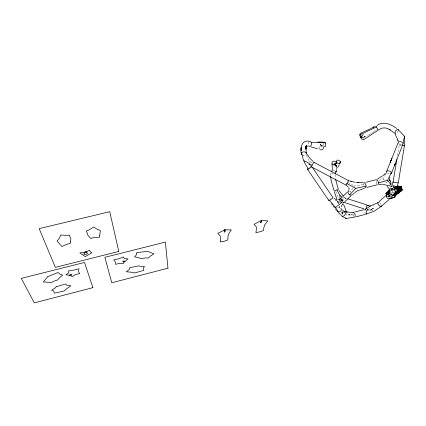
<?xml version="1.0" encoding="UTF-8"?>
<svg xmlns="http://www.w3.org/2000/svg" width="426" height="426" viewBox="0 0 426 426"><rect width="100%" height="100%" fill="white"/><g stroke="black" fill="none" stroke-linecap="round" stroke-linejoin="round"><path stroke-width="0.32" stroke-dasharray="2.13 1.6" d="M388.171 195.433L388.043 196.913M363.916 185.347L363.772 183.569M330.619 175.533L331.082 172.599M335.209 174.66L335.416 178.664M376.951 184.032L376.19 182.248L376.057 180.47M323.355 143.344L323.606 146.102M389.742 194.948L389.556 196.317L391.324 195.822M319.543 148.253C319.463 146.491 321.263 144.574 323.02 145.623M397.517 155.49L399.258 145.096L398.811 142.79M341.135 200.47L341.231 199.006M391.089 189.607L392.964 188.75M341.231 199.826L341.066 200.54L341.178 199.107M341.231 199.863L340.715 200.806M387.82 181.263L386.228 182.493L386.089 184.32M389.604 194.986L389.231 195.933A48.655 21.146 -24.4 0 1 388.805 196.881L388.501 197.515M389.54 194.964L388.384 197.696M369.427 208.096L368.474 209.619L367.074 209.885L368.304 210.337L367.1 209.821L368.112 210.263L367.127 209.454L367.175 209.832A2.391 0.714 -19 0 1 367.02 210.055L366.919 210.14M398.156 130.926L397.165 132.555L395.791 133.492M391.856 184.767L389.737 188.633C390.956 186.753 390.637 186.529 392.33 186.024M342.685 212.814C341.641 215.077 342.669 212.041 343.622 212.201L342.216 213.682L342.323 214.752L341.311 211.866M302.311 155.309L304.244 155.469L306.028 154.505M392.783 188.67L392.996 188.255M363.303 134.099C362.446 134.888 363.447 136.123 362.036 136.469M386.062 173.606L386.473 172.892M385.86 173.968L385.439 174.687M308.951 142.119L308.238 143.834L308.392 145.671M378.81 180.315L382.915 178.867L384.779 175.789M385.003 175.416L385.221 175.049M354.07 186.535L354.368 186.055L363.74 184.383M390.78 193.473L391.835 192.685L392.65 192.712L391.861 193.633L390.338 193.819M352.962 188.164L350.22 191.62L349.421 191.253M390.344 188.926L390.812 188.351L393.15 188.217M393.134 188.377L391.803 189.671M343.143 211.935L342.11 213.415L342.637 215.045M345.981 215.37L347.014 213.889L346.929 213.037M346.466 198.415L344.384 197.85L343.702 198.058L342.472 200.316L342.877 201.786L341.247 200.822M394.593 191.876L393.315 192.552L391.654 192.637L392.841 191.407M363.064 134.291L363.341 134.089M343.399 200.854L342.057 199.405L340.848 200.268M329.697 198.985L330.523 198.399M362.132 134.941L362.446 134.728M361.488 135.383L361.818 135.159M342.658 212.84L343.622 212.201M365.79 136.906L366.232 136.608M363.586 138.386L364.028 138.093M367.569 135.724L368.016 135.425M368.469 135.133L370.279 133.956M309.196 167.62L310.059 167.061M370.737 133.663L371.195 133.37M371.658 133.077L372.116 132.779M375.854 130.404L376.323 130.106M374.449 131.299L372.58 132.486M374.917 131L375.386 130.702M362.185 136.299L362.936 135.857M337.706 207.856L339.517 207.27L340.347 207.584M390.866 189.261L392.65 188.351M391.244 188.867L393.054 187.988M339.091 201.328L337.802 201.903L336.875 201.285M391.957 194.501L391.068 194.89L390.685 193.803M390.733 196.381L387.995 197.504M376.014 181.284L376.808 181.007M390.706 195.065L390.051 194.964M387.692 196.216L391.084 195.358M391.952 189.602L392.484 189.479M392.133 185.874L390.221 186.567L389.625 187.488M390.573 194.235L391.893 194.256M390.898 189.336L392.618 189.091M343.521 211.573L342.605 211.695L341.018 212.84L340.635 214.555M391.638 194.911L392.058 194.858M303.221 155.522L303.733 155.495M332.653 170.299L335.166 170.98M401.521 145.085L399.258 145.096L401.201 145.585M322.647 146.075L323.169 146.134M322.732 145.996L323.243 146.059M401.43 144.931L398.72 143.881M368.474 209.619L369.113 209.746M333.547 173.984L331.375 172.658M322.29 145.341L320.458 144.749L321.316 145.303L320.368 144.68L321.225 145.277L320.331 144.638L321.183 145.266L320.315 144.531M372.867 210.817L371.387 210.327M389.162 173.984L387.287 173.132M340.906 200.092L343.548 201.333M342.057 199.405L341.269 199.048L341.317 199.81M306.326 155.41L309.361 161.135L312.167 162.918M348.207 182.482L354.368 186.055M345.065 197.973L345.987 199.011M342.845 197.451L343.702 198.058M338.872 203.186L337.472 201.36M340.832 199.214L342.041 200.428L342.626 201.935M379.795 202.803L381.542 204.847M388.049 195.422L389.822 197.488M342.589 201.541L342.877 201.786M350.22 191.62L350.965 192.275M320.352 144.473L321.619 145.942L321.129 145.229M345.63 198.372L344.054 196.913M386.228 182.493L385.881 182.12M384.385 180.523L382.915 178.867M391.249 194.89L390.663 193.936M367.127 209.454L367.803 210.22M365.774 213.889L364.954 212.499L364.581 210.758M341.551 199.719L341.95 200.3L341.242 199.182M390.37 195.869L389.678 195.14A22.967 9.596 -25.1 0 0 389.337 194.98M305.943 154.675L306.134 155.043M353.857 216.291L353.101 213.74M341.428 199.602L340.997 198.681L341.306 199.4M335.826 191.322L338.734 198.772M338.207 203.447L337.498 201.173M339.309 206.44L340.156 208.735M339.522 202.898L338.846 200.854M339.517 207.27L339.107 206.109M338.393 203.91L337.802 201.903M342.041 200.428L342.206 201.226M362.787 134.999L362.883 135.867M309.446 162.338L309.361 161.135M373.794 205.79A30.699 11.651 -35.9 0 1 373.133 205.934M392.468 186.008L391.387 186.354L392.421 186.024M321.183 145.266L320.309 144.59L321.151 145.25"/><path stroke-width="0.64" d="M346.109 185.156L311.486 166.88L312.434 164.479L313.951 162.322L348.58 180.603L348.473 180.928M306.289 153.616L305.943 146.31L305.836 149.148L306.006 146.315M313.946 162.588L313.951 162.322M305.841 148.94L305.905 146.965M305.852 148.727L305.921 146.746M305.857 148.52L305.932 146.528L306.741 145.777L306.065 146.203L307.918 146.193M388.192 194.528L388.608 192.307L389.215 191.87M363.98 182.978L364.725 182.77L365.939 185.102L366.078 186.892L365.535 187.765L365.119 187.674M376.28 179.879L377.063 179.66L378.299 181.977L378.426 183.766L377.846 184.644M312.359 167.429L332.924 197.526L332.584 198.282L330.241 199.964L328.702 200.305L307.513 169.351L307.78 168.755M389.683 178.526L389.934 180.56L389.678 179.879L390.466 181.678M336.125 165.267L336.039 166.236L336.242 165.235M328.702 200.305L328.728 200.002M336.087 163.584L336.338 162.045C328.75 158.078 334.011 168.376 331.614 171.785M349.059 189.117L349.096 188.702A2.561 2.284 11 0 0 349.022 188.143L348.798 187.61M402.229 144.765L403.097 143.823L403.486 140.266L404.647 136.432L397.905 129.344C391.952 131.208 396.856 136.884 398.038 140.495M323.691 147.013C323.776 148.775 321.965 150.703 320.208 149.643M396.84 159.537L393.07 182.056L392.037 184.378M386.808 194.181C385.045 196.051 387.229 199.011 389.465 198.995L390.008 198.223M389.369 192.051L389.407 190.113M364.645 210.029L365.162 209.358C366.504 210.343 367.137 212.441 366.498 214.001L366.184 214.161L374.262 211.131L381.605 206.131L381.717 205.582M379.039 202.499L377.931 202.675C377.564 204.48 379.364 206.365 381.163 206.365L381.605 206.131M389.769 177.951L389.918 177.328M334.112 191.008L336.987 189.847L339.895 195.449L339.991 199.006L338.34 199.688M396.989 186.982L398.273 182.818L404.439 145.719L404.647 136.432M389.907 198.766L395.722 192.051L396.318 189.895M305.895 147.183L306.294 145.756L306.102 146.129M390.269 191.604L389.886 192.845A19.878 4.116 -50.8 0 1 389.54 193.745M389.433 189.091L390.573 190.438L391.51 190.576L393.427 189.889L394.338 188.276L393.778 186.556L393.07 186.013M386.531 185.134L388.198 185.821L390.141 185.113L391.068 183.478L390.509 181.737M335.81 172.306L335.118 173.6M335.858 172.131L336.157 171.14L335.949 171.838M336.039 171.54L336.433 170.347M346.029 185.177L348.58 180.603M390.919 160.767L391.872 158.376L386.67 171.364L386.675 172.535M348.958 189.565L348.553 190.539M336.306 169.537L336.407 169.239M390.871 173.904L391.563 172.94L391.382 172.317C390.28 171.14 388.043 170.07 386.67 171.364M336.449 162.018L337.706 163.238L339.368 163.733L340.012 163.515L340.608 162.428L340.459 161.742L339.202 160.527L337.552 160.038L336.902 160.251L335.454 164.585M353.154 213.011L353.34 212.515M336.732 168.345L336.849 168.041M391.377 173.494L395.232 163.675M395.014 164.228L394.508 165.517L402.394 145.596M389.076 192.941L389.194 192.643M390.184 162.61L398.395 142.098C399.817 140.9 402.032 141.874 403.017 143.2M338.436 189.799L336.987 189.847M306.113 152.897L306.283 153.243C305.65 151.321 302.929 151.555 301.651 152.678L301.32 154.111L301.826 154.926M389.46 189.176L388.065 191.908M378.474 182.946L387.644 180.273L391.382 172.317M335.454 163.637C333.883 162.945 335.917 164.59 335.177 163.392M394.146 185.358L393.938 185.725A2.449 0.458 -71.5 0 1 393.746 185.992M337.632 167.562L339.362 164.665M388.597 193.846L388.773 193.542M388.033 194.767L388.219 194.464M342.541 204.235L342.03 205.146A19.484 10.075 -1.5 0 0 341.652 206.04A21.135 11.167 5 0 0 341.498 206.727M352.078 194.629L351.791 195.087C349.858 195.827 347.973 193.617 347.829 191.817L348.686 191.173M343.873 202.393L343.58 202.856C341.668 203.623 339.778 201.423 339.666 199.629L340.534 198.974M339.187 163.68L340.459 161.742M336.529 168.052L336.737 167.743M311.715 166.657L309.143 168.749L307.513 169.351M334.442 164.665L334.692 164.329M389.486 190.108L386.457 192.946L388.214 193.697A31.977 13.414 -24.8 0 1 388.453 193.814M321.465 147.007L321.806 146.587M368.479 205.38L367.079 205.641L366.509 206.301L366.046 208.948M360.508 136.07L360.321 136.277C362.073 140.9 361.328 135.234 360.023 134.014C358.271 133.578 361.504 139.574 362.856 139.888L363.234 139.962L363.389 139.302M366.115 186.071L355.721 188.351L349.687 194.842M389.715 190.539L385.296 193.814L388.358 194.623M393.752 187.728L394.678 186.748L397.703 187.323L400.03 187.168C398.619 190.001 397.101 192.275 395.142 194.884L391.611 195.981M385.439 173.414L384.816 174.042M323.611 142.582L324.037 142.167L325.054 142.327L325.736 143.722L325.475 146.416L325.043 146.826L324.026 146.656M340.47 198.686L341.982 197.238M342.999 196.264L347.089 192.35M345.103 201.413L350.752 196.072M378.954 201.759L385.663 195.742M382.122 205.673L388.858 199.698M340.992 208.207L341.391 209.927L340.976 210.779L339.362 211.946L338.43 212.068L335.576 207.499L341.487 202.632M382.548 176.066L383.858 174.948A37.472 28.76 -84.9 0 0 384.8 174.026M381.909 176.167L377.718 178.925M377.931 202.675L370.535 205.96L365.162 209.358M393.496 194.741L396.308 191.966L395.285 191.961M389.311 192.243L388.587 192.797L388.874 193.031M352.568 194.512L354.112 193.361M364.017 139.398L377.718 130.537M354.666 192.674L355.044 192.408M355.412 192.153L356.557 191.412M308.621 145.948L310.155 146.411L311.23 145.234L311.539 143.285L310.868 141.874C302.167 138.338 299.787 147.391 301.32 154.111M393.294 194.245L395.818 192.909L398.358 192.419L398.912 190.72A10.501 4.345 -26.6 0 1 399.37 189.804L401.51 187.067L394.657 188.489M379.097 129.685C382.404 126.964 386.92 127.523 390.179 129.951L389.849 129.738L394.183 132.875M361.424 136.762L360.55 137.284L361.461 136.821M394.742 187.823L398.251 185.848L398.933 187.866L400.323 189.325L395.919 195.475L392.16 195.699M395.275 192.536C398.677 191.759 397.123 190.891 397.905 188.633L395.669 189.607M389.47 191.476L386.957 192.85L387.585 193.947L386.254 196.599L387.213 196.349M394.428 187.435C399.939 183.941 391.755 193.622 396.595 186.338L401.787 186.923L397.895 190.939L395.914 194.41A75.381 29.33 -27.9 0 0 395.509 195.326L395.259 195.923A74.215 28.904 -27.9 0 0 394.918 196.807L393.012 197.675A21.721 9.196 -26.4 0 1 390.365 198.394L389.476 198.591M371.355 209.475L369.827 210.274M377.069 125.404C383.501 120.766 391.116 124.317 396.686 128.524M389.95 189.724L389.071 190.177L389.534 191.04M386.18 195.273L386.627 195.049M374.837 126.538L371.238 128.301M370.205 128.801L370.721 128.551M369.688 129.051L365.636 130.984M378.038 129.781L378.24 130.212L376.392 127.023L360.375 134.579M364.64 131.448L365.141 131.219M364.145 131.677L362.169 132.582M359.432 190.193L364.571 188.127M393.938 187.594L396.728 186.274C396.489 189.32 393.741 189.719 396.228 186.423L401.675 186.812L399.961 188.516A80.306 30.731 -27.6 0 0 399.013 189.549L396.665 192.637L394.598 197.318L389.215 198.947M362.079 137.838L365.194 136.592L364.326 136.81M360.976 133.12L360.492 133.322L361.679 132.805M394.545 188.814L398.044 187.376L397.612 189.336L399.966 189.783L396.457 192.344L394.71 192.866M392.41 195.113L398.885 193.399L399.902 190.832L401.787 189.107L398.858 188.5L398.326 187.802L394.875 188.723M344.804 202.094L343.447 202.18M394.444 188.904L400.893 186.785L400.77 188.212L402.874 189.378L394.46 194.842L392.671 195.039M356.115 216.791L365.465 214.347M355.082 211.972L363.724 209.73M367.079 187.371L377.079 184.836M365.859 182.296L375.865 179.777M340.635 214.555L341.641 215.987L345.976 218.506L354.975 217.01C355.566 215.434 354.949 213.373 353.639 212.35L349.464 212.292L344.011 211.493M342.456 216.301L344.256 215.732L345.374 214.203L345.353 213.314L344.336 211.882M379.039 184.517L381.696 184.282M398.07 182.839L393.07 182.056L393.347 182.147M394.572 188.132L399.082 187.696L402.245 190.63L398.017 193.079L395.962 194.762L393.134 194.773M403.832 145.836L404.439 145.719L402.495 145.229M308.972 164.74L309.718 164.708M336.977 200.492L336.79 200.497A2.513 1.731 23.9 0 1 336.215 200.444L335.635 200.279M309.031 164.713L309.766 164.697M363.277 182.69L357.675 182.594L358.969 182.685L358.17 182.632M323.206 142.076L317.839 142.039M325.48 142.875L311.22 142.295M352.552 214.842L350.859 214.779M358.458 182.647L356.45 182.45M370.535 205.96L367.079 205.641M347.099 212.026L343.92 211.647M382.495 184.245L382.798 184.272A19.527 11.63 -46.3 0 1 383.975 184.463L385.093 184.788M355.454 182.307L354.464 182.136M353.969 182.035L349.533 180.88M335.257 163.781L334.591 163.989L334.165 165.006L333.899 164.527M311.065 146.922L316.885 148.594M350.955 181.295L351.429 181.428M347.877 198.862L366.951 204.901M344.863 202.643L364.001 208.884M319.031 148.86L319.367 148.972M317.695 148.408L318.025 148.525M344.938 211.371L346.492 212.255M301.651 152.678L302.945 158.52L303.882 160.767L307.444 162.354L311.976 165.352M338.43 212.068L337.605 211.754L336.588 210.3M385.642 184.99L386.18 185.214M336.274 199.698L334 198.319M355.721 188.351L346.78 183.51M394.817 133.354L395.2 133.578M339.895 195.449L342.195 196.993M346.604 185.614L348.223 186.907M313.089 161.491L309.777 158.142L307.034 154.276M310.213 165.639L310.82 166.236M343.297 196.173L339.091 190.587M338.745 212.995L339.756 214.054M342.504 209.837L343.5 210.907M331.891 163.834C333.196 166.039 337.184 164.633 336.338 162.045M329.479 200.321L335.576 207.499M390.812 184.383L387.644 180.273M331.508 203.766L331.806 204.139M332.094 204.512L332.381 204.879M333.718 206.626L333.968 206.961M333.196 205.944L333.457 206.29M335.906 165.32L336.508 166.119L335.938 165.304M334.218 207.286L334.458 207.606M335.358 208.836L335.976 209.714M387.372 186.338L388.837 188.42M392.564 184.767L392.974 185.363M376.036 126.245L375.886 126.016L376.392 127.023M345.635 217.915L345.976 218.506M308.365 169.175L304.915 163.403L303.882 160.767M395.722 192.051L394.093 189.165M343.516 204.23L346.29 211.392M334.399 191.796L337.03 199.805M397.767 139.941L398.092 141.347M338.239 188.856L335.539 179.271M333.851 190.134L331.295 181.13L330.581 176.38M336.061 165.421L336.226 166.422M398.289 129.573L398.353 130.148M335.171 163.392L335.182 163.706M358.532 190.358A20.491 14.585 -20.7 0 1 358.937 190.161M356.903 191.141A20.07 15.597 -18.9 0 1 357.292 190.917M357.686 190.699A20.07 15.597 -18.9 0 1 358.08 190.486M349.528 214.752A20.198 3.946 -8.5 0 1 348.676 214.683M349.938 214.96A20.006 2.476 -4 0 1 348.724 214.874M372.707 208.916A20.767 0.9 -28.2 0 1 373.677 208.399M372.691 208.676A19.138 0.99 -27.7 0 1 371.312 209.406M389.428 193.825A20.219 5.394 -45.3 0 1 389.098 194.554M70.322 241.936L70.322 243.363L66.925 244.268L61.855 246.478L57.159 241.089L59.352 238.177L60.726 234.976L66.168 235.402L69.688 235.104L69.981 237.186L70.929 238.32L70.322 241.936M301.171 150.479L301.171 147.811L301.171 150.479M122.96 261.42L123.306 261.926L124.877 261.553L128.008 258.843L124.403 258.63L123.396 256.883L119.759 258.401A9.665 4.59 -14.4 0 1 118.077 258.971L113.753 259.919L115.425 261.878L115.707 264.36L119.722 263.257L123.157 263.651L124.871 261.234L123.923 260.877L122.96 261.42M224.411 232.026C225.194 232.335 225.546 230.317 225.019 229.657L217.883 233.315L220.151 236.063L220.588 238.927A50.614 23.542 -17 0 1 220.54 239.822L220.194 241.899L224.007 241.324L227.857 239.96L228.086 235.541L229.444 232.585A80.397 35.347 -22.5 0 1 230.093 231.584L231.361 229.928L224.475 229.816L224.103 231.222L224.411 232.026M129.871 267.736L129.456 269.253L126.389 271.756L131.522 272.235A23.845 10.442 -14.7 0 1 133.114 272.486L134.573 273.029L143.881 270.324L143.306 268.14L144.489 266.58L140.202 266.319L138.982 265.792L129.871 267.736M260.632 222.143C260.59 224.353 262.112 221.248 260.994 220.604L254.056 224.369L255.973 226.483A14.867 6.853 -20.2 0 1 256.308 227.218L256.441 227.74A19.383 8.941 -20 0 1 256.468 228.57L255.909 232.633L258.742 232.053A21.95 10.224 -21.2 0 0 261.585 231.286L263.497 230.402A73.954 32.52 -24 0 1 263.561 229.561L263.625 228.986A75.029 32.983 -24 0 1 263.747 228.112L264.743 224.774L267.789 220.86L261.442 220.487L260.632 222.143M99.679 235.674L99.62 237.181L94.061 237.601L90.663 238.379L87.133 234.369L87.287 232.974L86.254 231.089L89.396 229.758L93.709 226.967L96.755 229.06L100.339 230.525L99.679 235.674M84.002 253.827L83.975 254.439L85.125 254.508L87.421 253.843C87.713 250.36 81.909 253.145 79.859 252.927L85.291 256.601L91.925 252.677L90.397 251.841L89.385 250.227L85.988 252.006L86.654 252.027L86.329 251.601L85.221 251.936L84.002 253.827M69.731 274.877L70.253 275.691L72.425 276.485L75.493 274.546L79.635 273.561L78.789 272.076A11.38 5.25 -13.3 0 1 78.56 271.261L78.975 268.747L73.986 270.068L68.703 270.782L68.831 272.778L65.881 274.754L69.864 275.473L71.435 275.169L71.93 274.573L71.099 274.264L69.731 274.877M136.624 253.63L136.086 255.243L134.547 256.894L137.47 257.437A34.24 15.427 -14.5 0 1 138.722 257.719L141.235 258.673L143.493 258.199A17.647 8.009 -15.6 0 1 144.877 258.05L148.653 257.847L150.16 256.223L154.01 253.768L147.582 251.388L136.964 252.533L136.624 253.63M56.216 286.757L55.396 287.816L51.684 290.17L53.655 290.958L54.384 293.163L64.289 290.947L65.758 289.392L70.854 285.83L66.717 285.138L65.487 284.009L56.216 286.757M47.76 276.682L43.292 281.964L48.223 282.209L50.534 282.891L54.043 281.187A16.939 7.514 -12.3 0 1 55.375 280.638L57.686 279.957L59.113 278.183L62.659 275.116L60.338 274.424L57.989 272.48L47.76 276.682M373.82 127.054L373.267 127.331L373.82 127.054M92.873 287.667L34.282 302.859L21.3 278.375L84.54 262.443L92.873 287.667M167.972 268.194L111.75 282.773L104.892 257.315L165.384 242.075L167.972 268.194M118.785 251.425L55.337 267.368L39.165 228.624L109.738 211.695L118.785 251.425"/></g></svg>
